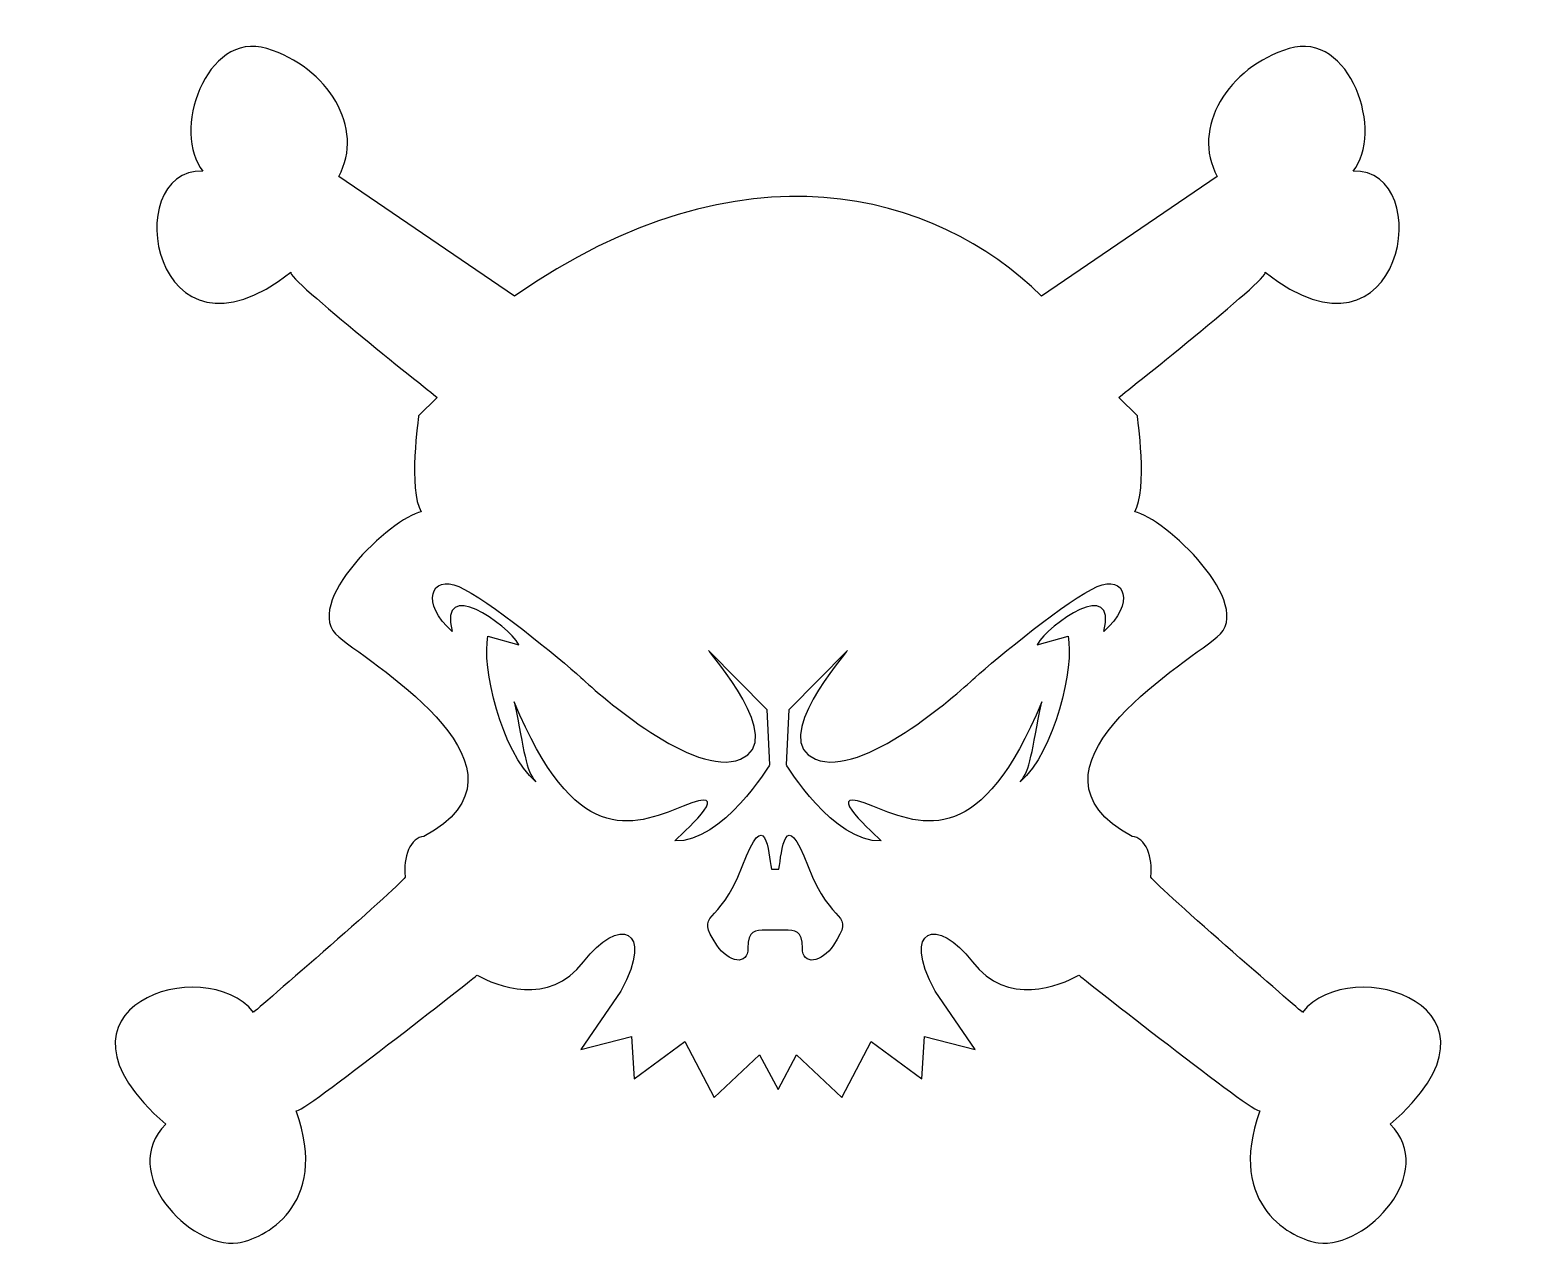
# Model space of a CAD drawing. Header units: centimetres. Extents: x -9.3 to 9.3, y -7.5 to 7.6.
import ezdxf

# ---------------------------------------------------------------- set-up
doc = ezdxf.new("R2010")
doc.units = ezdxf.units.CM
doc.header["$MEASUREMENT"] = 0
doc.layers.add('Camada 1', color=7, linetype='Continuous')

msp = doc.modelspace()

# ---------------------------------------------------------------- linework, layer by layer
at = {"layer": 'Camada 1'}
for points, knots in [([(3.26038, 4.31168), (3.26038, 4.31168), (5.43401, 5.79369), (5.43401, 5.79369), (5.43401, 5.79369), (5.10469, 6.38649), (5.56583, 7.14399), (6.32325, 7.37452), (6.32325, 7.37452), (7.08075, 7.60505), (7.50885, 6.32063), (7.11364, 5.85957), (7.11364, 5.85957), (8.16755, 5.89251), (7.73938, 3.25779), (6.02684, 4.60809), (6.02684, 4.60809), (6.09269, 4.54221), (4.21548, 3.0602), (4.21548, 3.0602), (4.21548, 3.0602), (4.21548, 3.0602), (4.44604, 2.82964), (4.44604, 2.82964), (4.44604, 2.82964), (4.44604, 2.82964), (4.57778, 1.90751), (4.4131, 1.64404), (4.4131, 1.64404), (4.77537, 1.57816), (5.92808, 0.49141), (5.43405, 0.09617), (5.43405, 0.09617), (4.94007, -0.29909), (2.86521, -1.55054), (4.38019, -2.3739), (4.38019, -2.3739), (4.54484, -2.3739), (4.64366, -2.63743), (4.6107, -2.86793), (4.6107, -2.86793), (4.57781, -2.90082), (6.48797, -4.54753), (6.48797, -4.54753), (6.48797, -4.54753), (7.08077, -3.79003), (9.25443, -4.48165), (7.5748, -5.93069), (7.5748, -5.93069), (8.16757, -6.52354), (7.28519, -7.47533), (6.68374, -7.39743), (6.68374, -7.39743), (6.3809, -7.35822), (5.53288, -6.95163), (5.961, -5.76606), (5.961, -5.76606), (5.92809, -5.83194), (3.72154, -4.08646), (3.72154, -4.08646), (3.72154, -4.08646), (3.49096, -4.2182), (2.83233, -4.48167), (2.40415, -3.92176), (2.40415, -3.92176), (1.97597, -3.36185), (1.51494, -3.49366), (1.94309, -4.28405), (1.94309, -4.28405), (1.94309, -4.28405), (2.43712, -5.00859), (2.43712, -5.00859), (2.43712, -5.00859), (2.43712, -5.00859), (1.81135, -4.84389), (1.81135, -4.84389), (1.81135, -4.84389), (1.81135, -4.84389), (1.77841, -5.37086), (1.77841, -5.37086), (1.77841, -5.37086), (1.77841, -5.37086), (1.15264, -4.90974), (1.15264, -4.90974), (1.15264, -4.90974), (1.15264, -4.90974), (0.79043, -5.60136), (0.79043, -5.60136), (0.79043, -5.60136), (0.79043, -5.60136), (0.23055, -5.07444), (0.23055, -5.07444), (0.23055, -5.07444), (0.23055, -5.07444), (0.00004, -5.50262), (0.00004, -5.50262), (0.00004, -5.50262), (0.00004, -5.50262), (-0.23047, -5.07444), (-0.23047, -5.07444), (-0.23047, -5.07444), (-0.23047, -5.07444), (-0.79035, -5.60136), (-0.79035, -5.60136), (-0.79035, -5.60136), (-0.79035, -5.60136), (-1.15262, -4.90974), (-1.15262, -4.90974), (-1.15262, -4.90974), (-1.15262, -4.90974), (-1.77839, -5.37086), (-1.77839, -5.37086), (-1.77839, -5.37086), (-1.77839, -5.37086), (-1.81133, -4.84389), (-1.81133, -4.84389), (-1.81133, -4.84389), (-1.81133, -4.84389), (-2.43707, -5.00859), (-2.43707, -5.00859), (-2.43707, -5.00859), (-2.43707, -5.00859), (-1.94304, -4.28405), (-1.94304, -4.28405), (-1.94304, -4.28405), (-1.51492, -3.49366), (-1.97598, -3.36187), (-2.40413, -3.92176), (-2.40413, -3.92176), (-2.83231, -4.48164), (-3.49093, -4.2182), (-3.72149, -4.08646), (-3.72149, -4.08646), (-3.72149, -4.08646), (-5.92804, -5.83197), (-5.96098, -5.76606), (-5.96098, -5.76606), (-5.53286, -6.95166), (-6.38087, -7.35822), (-6.68374, -7.39743), (-6.68374, -7.39743), (-7.28516, -7.47532), (-8.16755, -6.52356), (-7.57475, -5.93069), (-7.57475, -5.93069), (-9.25435, -4.48162), (-7.08072, -3.79003), (-6.48792, -4.54753), (-6.48792, -4.54753), (-6.48792, -4.54753), (-4.57776, -2.90082), (-4.61067, -2.86793), (-4.61067, -2.86793), (-4.64361, -2.63742), (-4.54479, -2.3739), (-4.38014, -2.3739), (-4.38014, -2.3739), (-2.86519, -1.55054), (-4.94002, -0.29909), (-5.43403, 0.09617), (-5.43403, 0.09617), (-5.92803, 0.4914), (-4.77535, 1.57818), (-4.41308, 1.64404), (-4.41308, 1.64404), (-4.57776, 1.90751), (-4.44602, 2.82964), (-4.44602, 2.82964), (-4.44602, 2.82964), (-4.44602, 2.82964), (-4.21549, 3.0602), (-4.21549, 3.0602), (-4.21549, 3.0602), (-4.21549, 3.0602), (-6.09271, 4.54221), (-6.02683, 4.60809), (-6.02683, 4.60809), (-7.73941, 3.25779), (-8.16756, 5.89251), (-7.11367, 5.85957), (-7.11367, 5.85957), (-7.50888, 6.32063), (-7.08075, 7.60505), (-6.32328, 7.37452), (-6.32328, 7.37452), (-5.56583, 7.14399), (-5.10474, 6.38649), (-5.43407, 5.79369), (-5.43407, 5.79369), (-5.43407, 5.79369), (-3.26044, 4.31168), (-3.26044, 4.31168), (-3.26044, 4.31168), (-0.43704, 6.27422), (1.94892, 5.60499), (3.26038, 4.31168)], [0, 0, 0, 0, 0.02, 0.02, 0.02, 0.02, 0.04, 0.04, 0.04, 0.04, 0.06, 0.06, 0.06, 0.06, 0.08, 0.08, 0.08, 0.08, 0.1, 0.1, 0.1, 0.1, 0.12, 0.12, 0.12, 0.12, 0.14, 0.14, 0.14, 0.14, 0.16, 0.16, 0.16, 0.16, 0.18, 0.18, 0.18, 0.18, 0.2, 0.2, 0.2, 0.2, 0.22, 0.22, 0.22, 0.22, 0.24, 0.24, 0.24, 0.24, 0.26, 0.26, 0.26, 0.26, 0.28, 0.28, 0.28, 0.28, 0.3, 0.3, 0.3, 0.3, 0.32, 0.32, 0.32, 0.32, 0.34, 0.34, 0.34, 0.34, 0.36, 0.36, 0.36, 0.36, 0.38, 0.38, 0.38, 0.38, 0.4, 0.4, 0.4, 0.4, 0.42, 0.42, 0.42, 0.42, 0.44, 0.44, 0.44, 0.44, 0.46, 0.46, 0.46, 0.46, 0.48, 0.48, 0.48, 0.48, 0.5, 0.5, 0.5, 0.5, 0.52, 0.52, 0.52, 0.52, 0.54, 0.54, 0.54, 0.54, 0.56, 0.56, 0.56, 0.56, 0.58, 0.58, 0.58, 0.58, 0.6, 0.6, 0.6, 0.6, 0.62, 0.62, 0.62, 0.62, 0.64, 0.64, 0.64, 0.64, 0.66, 0.66, 0.66, 0.66, 0.68, 0.68, 0.68, 0.68, 0.7, 0.7, 0.7, 0.7, 0.72, 0.72, 0.72, 0.72, 0.74, 0.74, 0.74, 0.74, 0.76, 0.76, 0.76, 0.76, 0.78, 0.78, 0.78, 0.78, 0.8, 0.8, 0.8, 0.8, 0.82, 0.82, 0.82, 0.82, 0.84, 0.84, 0.84, 0.84, 0.86, 0.86, 0.86, 0.86, 0.88, 0.88, 0.88, 0.88, 0.9, 0.9, 0.9, 0.9, 0.92, 0.92, 0.92, 0.92, 0.94, 0.94, 0.94, 0.94, 0.96, 0.96, 0.96, 0.96, 1, 1, 1, 1]), ([(-0.46456, -1.41655), (-1.04516, -1.6488), (-2.18319, -0.63854), (-2.43864, -0.40626), (-2.43864, -0.40626), (-2.69409, -0.17398), (-3.59987, 0.56918), (-3.94825, 0.72012), (-3.94825, 0.72012), (-4.29663, 0.87104), (-4.42434, 0.5111), (-4.0295, 0.16272), (-4.0295, 0.16272), (-4.20368, 0.84783), (-3.34439, 0.25564), (-3.20503, 0.00019), (-3.20503, 0.00019), (-3.20503, 0.00019), (-3.58823, 0.1047), (-3.58823, 0.1047), (-3.58823, 0.1047), (-3.66951, -0.26685), (-3.42567, -1.3236), (-2.99601, -1.69523), (-2.99601, -1.69523), (-3.12372, -1.55587), (-3.13537, -1.3236), (-3.26308, -0.70818), (-3.26308, -0.70818), (-2.51989, -2.49647), (-1.82316, -2.26422), (-1.17287, -1.99715), (-1.17287, -1.99715), (-0.52258, -1.73011), (-1.09156, -2.25261), (-1.27738, -2.42678), (-1.27738, -2.42678), (-0.68516, -2.45004), (-0.10453, -1.48619), (-0.10453, -1.48619), (-0.10453, -1.48619), (-0.10453, -1.48619), (-0.13935, -0.80102), (-0.13935, -0.80102), (-0.13935, -0.80102), (-0.13935, -0.80102), (-0.85931, -0.06947), (-0.85931, -0.06947), (-0.85931, -0.06947), (-0.83614, -0.11594), (0.11613, -1.18427), (-0.46456, -1.41655)], [0, 0, 0, 0, 0.07142857, 0.07142857, 0.07142857, 0.07142857, 0.14285714, 0.14285714, 0.14285714, 0.14285714, 0.21428571, 0.21428571, 0.21428571, 0.21428571, 0.28571429, 0.28571429, 0.28571429, 0.28571429, 0.35714286, 0.35714286, 0.35714286, 0.35714286, 0.42857143, 0.42857143, 0.42857143, 0.42857143, 0.5, 0.5, 0.5, 0.5, 0.57142857, 0.57142857, 0.57142857, 0.57142857, 0.64285714, 0.64285714, 0.64285714, 0.64285714, 0.71428571, 0.71428571, 0.71428571, 0.71428571, 0.78571429, 0.78571429, 0.78571429, 0.78571429, 0.85714286, 0.85714286, 0.85714286, 0.85714286, 1, 1, 1, 1]), ([(0.85931, -0.06951), (0.85931, -0.06951), (0.13938, -0.80106), (0.13938, -0.80106), (0.13938, -0.80106), (0.13938, -0.80106), (0.10456, -1.48623), (0.10456, -1.48623), (0.10456, -1.48623), (0.10456, -1.48623), (0.68514, -2.45008), (1.27735, -2.42682), (1.27735, -2.42682), (1.09159, -2.25264), (0.5226, -1.73015), (1.17284, -1.99719), (1.17284, -1.99719), (1.82316, -2.26426), (2.51989, -2.49651), (3.26307, -0.70822), (3.26307, -0.70822), (3.13536, -1.32364), (3.12371, -1.55592), (2.996, -1.69527), (2.996, -1.69527), (3.42563, -1.32364), (3.6695, -0.26689), (3.58824, 0.10466), (3.58824, 0.10466), (3.58824, 0.10466), (3.20504, 0.00015), (3.20504, 0.00015), (3.20504, 0.00015), (3.3444, 0.25558), (4.20366, 0.84777), (4.02946, 0.16268), (4.02946, 0.16268), (4.42432, 0.51106), (4.29658, 0.871), (3.94821, 0.72008), (3.94821, 0.72008), (3.59986, 0.56914), (2.69411, -0.17405), (2.43863, -0.4063), (2.43863, -0.4063), (2.18312, -0.63855), (1.04515, -1.64884), (0.46452, -1.41659), (0.46452, -1.41659), (-0.1161, -1.18427), (0.83614, -0.11594), (0.85931, -0.06951)], [0, 0, 0, 0, 0.07142857, 0.07142857, 0.07142857, 0.07142857, 0.14285714, 0.14285714, 0.14285714, 0.14285714, 0.21428571, 0.21428571, 0.21428571, 0.21428571, 0.28571429, 0.28571429, 0.28571429, 0.28571429, 0.35714286, 0.35714286, 0.35714286, 0.35714286, 0.42857143, 0.42857143, 0.42857143, 0.42857143, 0.5, 0.5, 0.5, 0.5, 0.57142857, 0.57142857, 0.57142857, 0.57142857, 0.64285714, 0.64285714, 0.64285714, 0.64285714, 0.71428571, 0.71428571, 0.71428571, 0.71428571, 0.78571429, 0.78571429, 0.78571429, 0.78571429, 0.85714286, 0.85714286, 0.85714286, 0.85714286, 1, 1, 1, 1]), ([(0.08125, -3.5306), (0.20894, -3.5306), (0.30194, -3.5306), (0.30194, -3.75129), (0.30194, -3.75129), (0.30194, -3.97195), (0.54046, -3.93639), (0.68514, -3.71647), (0.68514, -3.71647), (0.97544, -3.27517), (0.66188, -3.51904), (0.37158, -2.74103), (0.37158, -2.74103), (0.08128, -1.96305), (0.04641, -2.56685), (0.01159, -2.77585), (0.01159, -2.77585), (0.01159, -2.77585), (-0.08184, -2.77585), (-0.08184, -2.77585), (-0.08184, -2.77585), (-0.11666, -2.56686), (-0.15158, -1.96302), (-0.44186, -2.74103), (-0.44186, -2.74103), (-0.73213, -3.51904), (-1.04567, -3.27517), (-0.75539, -3.71647), (-0.75539, -3.71647), (-0.61072, -3.93642), (-0.37219, -3.97195), (-0.37219, -3.75129), (-0.37219, -3.75129), (-0.37219, -3.5306), (-0.27922, -3.5306), (-0.15153, -3.5306), (-0.15153, -3.5306), (-0.15153, -3.5306), (0.08125, -3.5306), (0.08125, -3.5306)], [0, 0, 0, 0, 0.09090909, 0.09090909, 0.09090909, 0.09090909, 0.18181818, 0.18181818, 0.18181818, 0.18181818, 0.27272727, 0.27272727, 0.27272727, 0.27272727, 0.36363636, 0.36363636, 0.36363636, 0.36363636, 0.45454545, 0.45454545, 0.45454545, 0.45454545, 0.54545455, 0.54545455, 0.54545455, 0.54545455, 0.63636364, 0.63636364, 0.63636364, 0.63636364, 0.72727273, 0.72727273, 0.72727273, 0.72727273, 0.81818182, 0.81818182, 0.81818182, 0.81818182, 1, 1, 1, 1])]:
    msp.add_open_spline(points, degree=3, knots=knots, dxfattribs=at)

doc.saveas('drawing.dxf')
